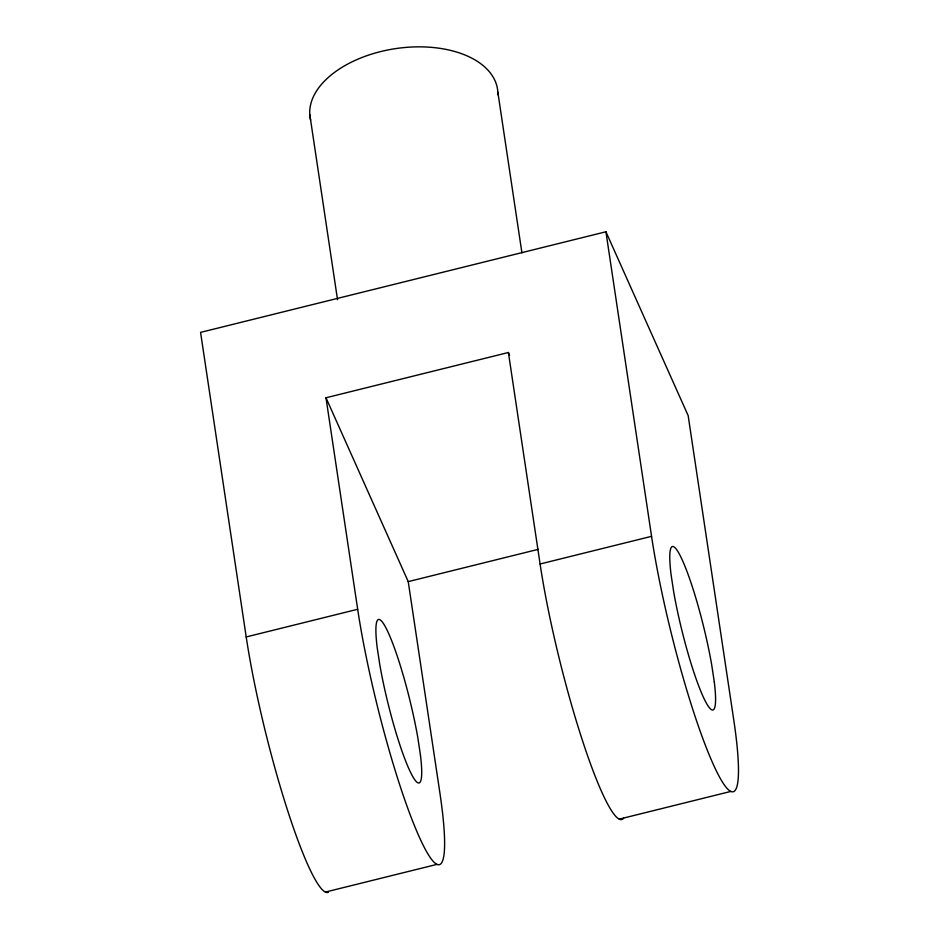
<?xml version="1.0" encoding="UTF-8"?>
<svg xmlns="http://www.w3.org/2000/svg" width="939" height="939" viewBox="0 0 939 939"><rect width="100%" height="100%" fill="white"/><g stroke="black" fill="none" stroke-linecap="round" stroke-linejoin="round"><path stroke-width="1.41" d="M605.925 231.78L651.56 536.333A168.492 21.961 76.1 0 0 712.959 763.618A168.492 21.961 76.1 0 0 733.793 720.178L688.158 415.613L605.925 231.78L200.57 332.383L246.206 636.947A168.492 21.961 76.1 0 0 287.334 809.606A168.492 21.961 76.1 0 0 328.45 892.214M325.986 397.772L408.23 581.617L439.922 793.115A168.492 21.961 76.1 0 1 419.087 836.555A168.492 21.961 76.1 0 1 357.677 609.282L325.986 397.772L508.398 352.501L509.584 355.165M408.23 581.617L538.317 549.327M246.206 636.947L357.677 609.282M623.566 818.292A168.492 21.961 76.1 0 1 582.72 741.305A168.492 21.961 76.1 0 1 540.089 563.999L651.56 536.333M325.457 892.05L436.928 864.385M619.329 819.113L730.8 791.436M497.834 92.151L521.92 252.849M508.398 352.501L540.089 563.999M309.764 114.405L337.535 299.717M310.609 120.122A94.78 55.284 -8.5 0 1 397.901 48.288A94.78 55.284 -8.5 0 1 497.881 94.78M714.309 682.066L711.609 664.272A84.252 10.986 76.1 0 0 682.336 560.137A84.252 10.986 76.1 0 0 671.045 574.445L673.744 592.227A84.252 10.986 76.1 0 0 703.018 696.374A84.252 10.986 76.1 0 0 714.309 682.066M420.437 755.003L417.738 737.221A84.252 10.986 76.1 0 0 388.453 633.074A84.252 10.986 76.1 0 0 377.161 647.394L379.861 665.176A84.252 10.986 76.1 0 0 409.134 769.323A84.252 10.986 76.1 0 0 420.437 755.003"/></g></svg>
